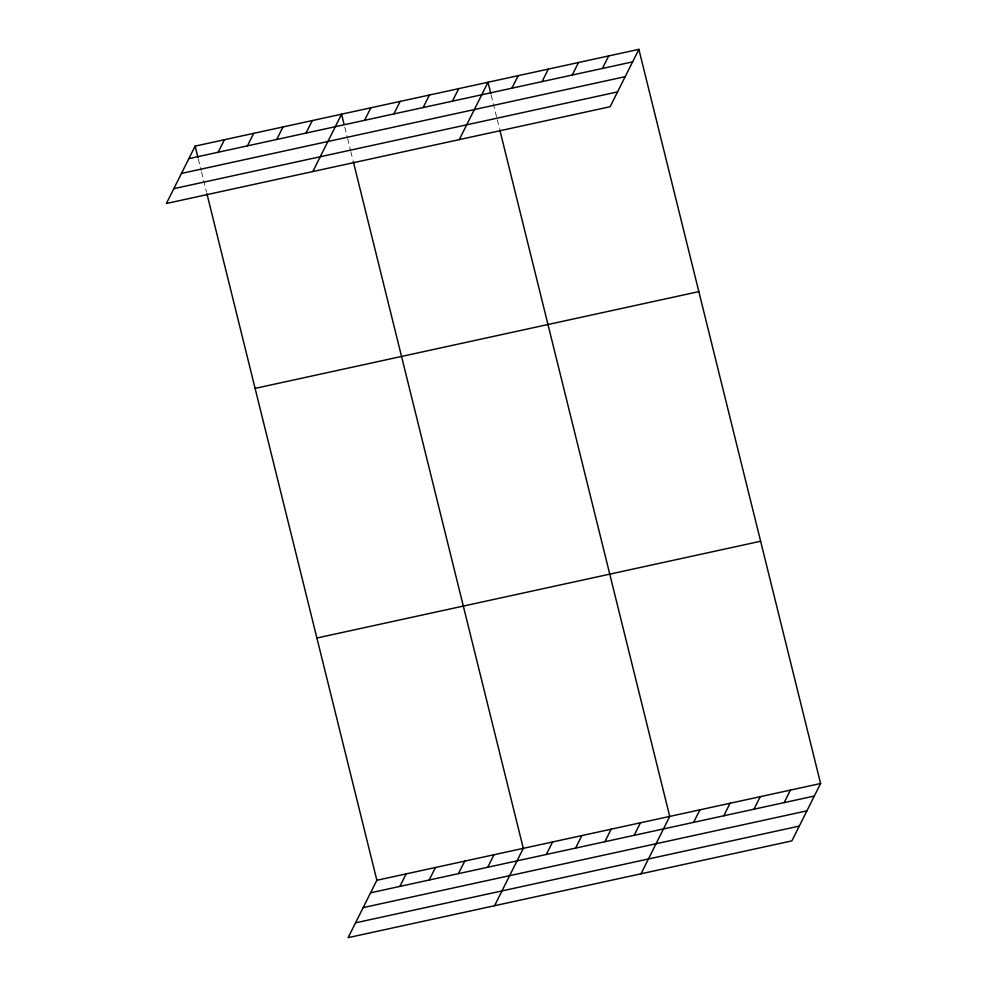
<?xml version="1.0" encoding="UTF-8"?>
<svg xmlns="http://www.w3.org/2000/svg" width="987" height="987" viewBox="0 0 987 987"><rect width="100%" height="100%" fill="white"/><g stroke="black" fill="none" stroke-linecap="round" stroke-linejoin="round"><path stroke-width="0.74" stroke-dasharray="4.93 3.7" d="M491.205 95.233L496.917 118.304M497.275 119.748L499.422 128.396M344.771 127.163L347.276 137.255M347.634 138.698L350.484 150.234M350.841 151.677L352.988 160.326M198.338 159.092L201.2 170.628M201.558 172.071L206.554 192.255"/><path stroke-width="1.48" d="M195.13 146.113L166.408 203.482L610.139 106.719L638.873 49.35L195.13 146.113L197.98 157.649M218.152 152.245L224.419 139.722M247.441 145.854L253.708 133.344M276.718 139.475L282.985 126.953M306.007 133.085L312.274 120.562M312.842 171.541L341.564 114.184L344.068 124.276M364.585 120.315L370.853 107.793M393.875 113.924L400.142 101.402M423.152 107.534L429.419 95.023M452.441 101.155L458.708 88.633M459.276 139.611L487.997 82.254L490.847 93.79M511.908 88.188L518.175 75.666M542.073 81.613L548.34 69.09M572.25 75.024L578.518 62.514M602.428 68.448L608.695 55.926M206.912 193.699L376.861 880.281L348.127 937.65L791.87 840.887L820.592 783.518L638.873 49.35M399.871 886.412L406.15 873.902M429.16 880.034L435.427 867.511M458.449 873.643L464.717 861.12M487.738 867.252L494.006 854.742M494.561 905.721L523.295 848.351L353.346 161.769M546.304 854.483L552.584 841.973M575.594 848.092L581.861 835.582M604.883 841.714L611.15 829.191M634.172 835.323L640.44 822.813M640.995 873.791L669.729 816.422L499.78 129.84M693.627 822.356L699.894 809.846M723.804 815.78L730.072 803.258M753.982 809.204L760.249 796.682M784.159 802.616L790.427 790.106M188.862 158.636L632.605 61.873M181.448 173.428L625.19 76.665M173.811 188.677L617.554 91.914M255.102 388.385L698.833 291.621M316.889 638.009L760.632 541.246M376.861 880.281L820.592 783.518M370.594 892.803L814.324 796.04M363.179 907.596L806.922 810.845M355.542 922.845L799.285 826.094"/></g></svg>
